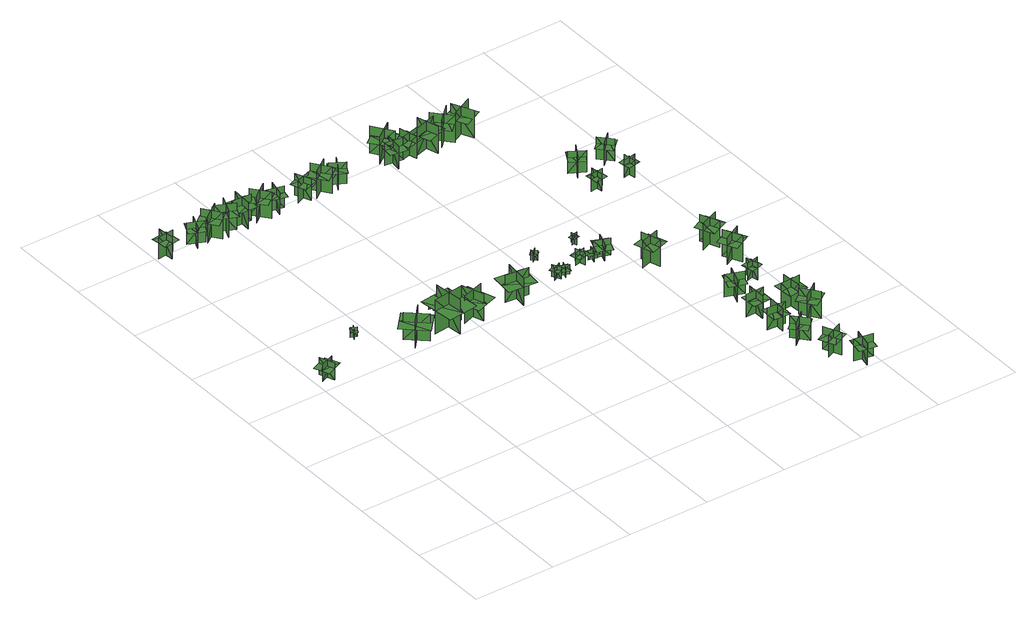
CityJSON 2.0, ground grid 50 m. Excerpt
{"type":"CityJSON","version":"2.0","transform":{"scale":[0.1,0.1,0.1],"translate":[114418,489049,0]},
"CityObjects":{
"tree1":{"type":"SolitaryVegetationObject","geometry":[{"type":"MultiSurface","lod":"1","boundaries":[[[0,1,2]],[[0,2,3]],[[4,5,6]],[[4,6,7]],[[8,9,10]],[[8,10,11]],[[8,11,12]],[[8,12,13]]]}]},
"tree2":{"type":"SolitaryVegetationObject","geometry":[{"type":"MultiSurface","lod":"1","boundaries":[[[14,15,16]],[[14,16,17]],[[18,19,20]],[[18,20,21]],[[22,23,24]],[[22,24,25]],[[22,26,27]],[[22,27,23]]]}]},
"tree3":{"type":"SolitaryVegetationObject","geometry":[{"type":"MultiSurface","lod":"1","boundaries":[[[28,29,30]],[[28,30,31]],[[32,33,34]],[[32,34,35]],[[36,37,38]],[[36,38,39]],[[36,39,40]],[[36,40,41]]]}]},
"tree4":{"type":"SolitaryVegetationObject","geometry":[{"type":"MultiSurface","lod":"1","boundaries":[[[42,43,44]],[[42,44,45]],[[46,47,48]],[[46,48,49]],[[50,51,52]],[[50,52,53]],[[50,53,54]],[[50,54,55]]]}]},
"tree5":{"type":"SolitaryVegetationObject","geometry":[{"type":"MultiSurface","lod":"1","boundaries":[[[56,57,58]],[[56,58,59]],[[60,61,62]],[[60,62,63]],[[64,65,66]],[[64,66,67]],[[64,67,68]],[[64,68,69]]]}]},
"tree6":{"type":"SolitaryVegetationObject","geometry":[{"type":"MultiSurface","lod":"1","boundaries":[[[70,71,72]],[[70,72,73]],[[74,75,76]],[[74,76,77]],[[78,79,80]],[[78,80,81]],[[78,81,82]],[[78,82,83]]]}]},
"tree7":{"type":"SolitaryVegetationObject","geometry":[{"type":"MultiSurface","lod":"1","boundaries":[[[84,85,86]],[[84,86,87]],[[88,89,90]],[[88,90,91]],[[92,93,94]],[[92,94,95]],[[92,95,96]],[[92,96,97]]]}]},
"tree8":{"type":"SolitaryVegetationObject","geometry":[{"type":"MultiSurface","lod":"1","boundaries":[[[98,99,100]],[[98,100,101]],[[102,103,104]],[[102,104,105]],[[106,107,108]],[[106,108,109]],[[106,109,110]],[[106,110,111]]]}]},
"tree9":{"type":"SolitaryVegetationObject","geometry":[{"type":"MultiSurface","lod":"1","boundaries":[[[112,113,114]],[[112,114,115]],[[116,117,118]],[[116,118,119]],[[120,121,122]],[[120,122,123]],[[120,124,125]],[[120,125,121]]]}]},
"tree10":{"type":"SolitaryVegetationObject","geometry":[{"type":"MultiSurface","lod":"1","boundaries":[[[126,127,128]],[[126,128,129]],[[130,131,132]],[[130,132,133]],[[134,135,136]],[[134,136,137]],[[134,137,138]],[[134,138,139]]]}]},
"tree11":{"type":"SolitaryVegetationObject","geometry":[{"type":"MultiSurface","lod":"1","boundaries":[[[140,141,142]],[[140,142,143]],[[144,145,146]],[[144,146,147]],[[148,149,150]],[[148,150,151]],[[148,151,152]],[[148,152,153]]]}]},
"tree12":{"type":"SolitaryVegetationObject","geometry":[{"type":"MultiSurface","lod":"1","boundaries":[[[154,155,156]],[[154,156,157]],[[158,159,160]],[[158,160,161]],[[162,163,164]],[[162,164,165]],[[162,165,166]],[[162,166,167]]]}]},
"tree13":{"type":"SolitaryVegetationObject","geometry":[{"type":"MultiSurface","lod":"1","boundaries":[[[168,169,170]],[[168,170,171]],[[172,173,174]],[[172,174,175]],[[176,177,178]],[[176,178,179]],[[176,179,180]],[[176,180,181]]]}]},
"tree14":{"type":"SolitaryVegetationObject","geometry":[{"type":"MultiSurface","lod":"1","boundaries":[[[182,183,184]],[[182,184,185]],[[186,187,188]],[[186,188,189]],[[190,191,192]],[[190,192,193]],[[190,193,194]],[[190,194,195]]]}]},
"tree15":{"type":"SolitaryVegetationObject","geometry":[{"type":"MultiSurface","lod":"1","boundaries":[[[196,197,198]],[[196,198,199]],[[200,201,202]],[[200,202,203]],[[204,205,206]],[[204,206,207]],[[204,207,208]],[[204,208,209]]]}]},
"tree16":{"type":"SolitaryVegetationObject","geometry":[{"type":"MultiSurface","lod":"1","boundaries":[[[210,211,212]],[[210,212,213]],[[214,215,216]],[[214,216,217]],[[218,219,220]],[[218,220,221]],[[218,221,222]],[[218,222,223]]]}]},
"tree17":{"type":"SolitaryVegetationObject","geometry":[{"type":"MultiSurface","lod":"1","boundaries":[[[224,225,226]],[[224,226,227]],[[228,229,230]],[[228,230,231]],[[232,233,234]],[[232,234,235]],[[232,235,236]],[[232,236,237]]]}]},
"tree18":{"type":"SolitaryVegetationObject","geometry":[{"type":"MultiSurface","lod":"1","boundaries":[[[238,239,240]],[[238,240,241]],[[242,243,244]],[[242,244,245]],[[246,247,248]],[[246,248,249]],[[246,249,250]],[[246,250,251]]]}]},
"tree19":{"type":"SolitaryVegetationObject","geometry":[{"type":"MultiSurface","lod":"1","boundaries":[[[252,253,254]],[[252,254,255]],[[256,257,258]],[[256,258,259]],[[260,261,262]],[[260,262,263]],[[260,263,264]],[[260,264,265]]]}]},
"tree20":{"type":"SolitaryVegetationObject","geometry":[{"type":"MultiSurface","lod":"1","boundaries":[[[266,267,268]],[[266,268,269]],[[270,271,272]],[[270,272,273]],[[274,275,276]],[[274,276,277]],[[274,278,279]],[[274,279,275]]]}]},
"tree21":{"type":"SolitaryVegetationObject","geometry":[{"type":"MultiSurface","lod":"1","boundaries":[[[280,281,282]],[[280,282,283]],[[284,285,286]],[[284,286,287]],[[288,289,290]],[[288,290,291]],[[288,291,292]],[[288,292,293]]]}]},
"tree22":{"type":"SolitaryVegetationObject","geometry":[{"type":"MultiSurface","lod":"1","boundaries":[[[294,295,296]],[[294,296,297]],[[298,299,300]],[[298,300,301]],[[302,303,304]],[[302,304,305]],[[302,305,306]],[[302,306,307]]]}]},
"tree23":{"type":"SolitaryVegetationObject","geometry":[{"type":"MultiSurface","lod":"1","boundaries":[[[308,309,310]],[[308,310,311]],[[312,313,314]],[[312,314,315]],[[316,317,318]],[[316,318,319]],[[316,319,320]],[[316,320,321]]]}]},
"tree24":{"type":"SolitaryVegetationObject","geometry":[{"type":"MultiSurface","lod":"1","boundaries":[[[322,323,324]],[[322,324,325]],[[326,327,328]],[[326,328,329]],[[330,331,332]],[[330,332,333]],[[330,334,335]],[[330,335,331]]]}]},
"tree25":{"type":"SolitaryVegetationObject","geometry":[{"type":"MultiSurface","lod":"1","boundaries":[[[336,337,338]],[[336,338,339]],[[340,341,342]],[[340,342,343]],[[344,345,346]],[[344,346,347]],[[344,347,348]],[[344,348,349]]]}]},
"tree26":{"type":"SolitaryVegetationObject","geometry":[{"type":"MultiSurface","lod":"1","boundaries":[[[350,351,352]],[[350,352,353]],[[354,355,356]],[[354,356,357]],[[358,359,360]],[[358,360,361]],[[358,361,362]],[[358,362,363]]]}]},
"tree27":{"type":"SolitaryVegetationObject","geometry":[{"type":"MultiSurface","lod":"1","boundaries":[[[364,365,366]],[[364,366,367]],[[368,369,370]],[[368,370,371]],[[372,373,374]],[[372,374,375]],[[372,375,376]],[[372,376,377]]]}]},
"tree28":{"type":"SolitaryVegetationObject","geometry":[{"type":"MultiSurface","lod":"1","boundaries":[[[378,379,380]],[[378,380,381]],[[382,383,384]],[[382,384,385]],[[386,387,388]],[[386,388,389]],[[386,389,390]],[[386,390,391]]]}]},
"tree29":{"type":"SolitaryVegetationObject","geometry":[{"type":"MultiSurface","lod":"1","boundaries":[[[392,393,394]],[[392,394,395]],[[396,397,398]],[[396,398,399]],[[400,401,402]],[[400,402,403]],[[400,403,404]],[[400,404,405]]]}]},
"tree30":{"type":"SolitaryVegetationObject","geometry":[{"type":"MultiSurface","lod":"1","boundaries":[[[406,407,408]],[[406,408,409]],[[410,411,412]],[[410,412,413]],[[414,415,416]],[[414,416,417]],[[414,417,418]],[[414,418,419]]]}]},
"tree31":{"type":"SolitaryVegetationObject","geometry":[{"type":"MultiSurface","lod":"1","boundaries":[[[420,421,422]],[[420,422,423]],[[424,425,426]],[[424,426,427]],[[428,429,430]],[[428,430,431]],[[428,431,432]],[[428,432,433]]]}]},
"tree32":{"type":"SolitaryVegetationObject","geometry":[{"type":"MultiSurface","lod":"1","boundaries":[[[434,435,436]],[[434,436,437]],[[438,439,440]],[[438,440,441]],[[442,443,444]],[[442,444,445]],[[442,445,446]],[[442,446,447]]]}]},
"tree33":{"type":"SolitaryVegetationObject","geometry":[{"type":"MultiSurface","lod":"1","boundaries":[[[448,449,450]],[[448,450,451]],[[452,453,454]],[[452,454,455]],[[456,457,458]],[[456,458,459]],[[456,459,460]],[[456,460,461]]]}]},
"tree34":{"type":"SolitaryVegetationObject","geometry":[{"type":"MultiSurface","lod":"1","boundaries":[[[462,463,464]],[[462,464,465]],[[466,467,468]],[[466,468,469]],[[470,471,472]],[[470,472,473]],[[470,473,474]],[[470,474,475]]]}]},
"tree35":{"type":"SolitaryVegetationObject","geometry":[{"type":"MultiSurface","lod":"1","boundaries":[[[476,477,478]],[[476,478,479]],[[480,481,482]],[[480,482,483]],[[484,485,486]],[[484,486,487]],[[484,487,488]],[[484,488,489]]]}]},
"tree36":{"type":"SolitaryVegetationObject","geometry":[{"type":"MultiSurface","lod":"1","boundaries":[[[490,491,492]],[[490,492,493]],[[494,495,496]],[[494,496,497]],[[498,499,500]],[[498,500,501]],[[498,501,502]],[[498,502,503]]]}]},
"tree37":{"type":"SolitaryVegetationObject","geometry":[{"type":"MultiSurface","lod":"1","boundaries":[[[504,505,506]],[[504,506,507]],[[508,509,510]],[[508,510,511]],[[512,513,514]],[[512,514,515]],[[512,515,516]],[[512,516,517]]]}]},
"tree38":{"type":"SolitaryVegetationObject","geometry":[{"type":"MultiSurface","lod":"1","boundaries":[[[518,519,520]],[[518,520,521]],[[522,523,524]],[[522,524,525]],[[526,527,528]],[[526,528,529]],[[526,529,530]],[[526,530,531]]]}]},
"tree39":{"type":"SolitaryVegetationObject","geometry":[{"type":"MultiSurface","lod":"1","boundaries":[[[532,533,534]],[[532,534,535]],[[536,537,538]],[[536,538,539]],[[540,541,542]],[[540,542,543]],[[540,543,544]],[[540,544,545]]]}]},
"tree40":{"type":"SolitaryVegetationObject","geometry":[{"type":"MultiSurface","lod":"1","boundaries":[[[546,547,548]],[[546,548,549]],[[550,551,552]],[[550,552,553]],[[554,555,556]],[[554,556,557]],[[554,557,558]],[[554,558,559]]]}]},
"tree41":{"type":"SolitaryVegetationObject","geometry":[{"type":"MultiSurface","lod":"1","boundaries":[[[560,561,562]],[[560,562,563]],[[564,565,566]],[[564,566,567]],[[568,569,570]],[[568,570,571]],[[568,571,572]],[[568,572,573]]]}]},
"tree42":{"type":"SolitaryVegetationObject","geometry":[{"type":"MultiSurface","lod":"1","boundaries":[[[574,575,576]],[[574,576,577]],[[578,579,580]],[[578,580,581]],[[582,583,584]],[[582,584,585]],[[582,585,586]],[[582,586,587]]]}]},
"tree43":{"type":"SolitaryVegetationObject","geometry":[{"type":"MultiSurface","lod":"1","boundaries":[[[588,589,590]],[[588,590,591]],[[592,593,594]],[[592,594,595]],[[596,597,598]],[[596,598,599]],[[596,599,600]],[[596,600,601]]]}]},
"tree44":{"type":"SolitaryVegetationObject","geometry":[{"type":"MultiSurface","lod":"1","boundaries":[[[602,603,604]],[[602,604,605]],[[606,607,608]],[[606,608,609]],[[610,611,612]],[[610,612,613]],[[610,613,614]],[[610,614,615]]]}]},
"tree45":{"type":"SolitaryVegetationObject","geometry":[{"type":"MultiSurface","lod":"1","boundaries":[[[616,617,618]],[[616,618,619]],[[620,621,622]],[[620,622,623]],[[624,625,626]],[[624,626,627]],[[624,627,628]],[[624,628,629]]]}]},
"tree46":{"type":"SolitaryVegetationObject","geometry":[{"type":"MultiSurface","lod":"1","boundaries":[[[630,631,632]],[[630,632,633]],[[634,635,636]],[[634,636,637]],[[638,639,640]],[[638,640,641]],[[638,641,642]],[[638,642,643]]]}]}
},
"vertices":[
[96,1548,10],[96,1548,118],[60,1634,118],[60,1634,10],[38,1572,10],[38,1572,118],[121,1608,118],[121,1608,10],[25,1567,83],[44,1524,83],[147,1568,83],[129,1611,83],[110,1654,83],[7,1610,83],
[398,1783,11],[414,1817,11],[414,1817,74],[398,1783,74],[425,1793,11],[391,1809,11],[391,1809,74],[425,1793,74],[425,1793,53],[391,1809,53],[382,1790,53],[416,1774,53],[434,1811,53],[400,1828,53],
[72,2944,8],[61,3043,8],[61,3043,146],[72,2944,146],[114,2995,8],[15,2985,8],[15,2985,146],[114,2995,146],[114,2995,108],[108,3045,108],[9,3034,108],[15,2985,108],[20,2935,108],[119,2946,108],
[607,1532,11],[607,1532,181],[705,1641,181],[705,1641,11],[603,1631,11],[603,1631,181],[709,1536,181],[709,1536,11],[587,1645,126],[538,1591,126],[669,1473,126],[718,1528,126],[767,1583,126],[636,1700,126],
[211,3002,9],[302,2962,9],[302,2962,147],[211,3002,147],[234,2940,9],[274,3031,9],[274,3031,147],[234,2940,147],[234,2940,109],[280,2920,109],[320,3011,109],[274,3031,109],[229,3051,109],[189,2960,109],
[319,3028,10],[391,2930,10],[391,2930,180],[319,3028,180],[306,2948,10],[404,3020,10],[404,3020,180],[306,2948,180],[306,2948,132],[343,2899,132],[441,2971,132],[404,3020,132],[368,3069,132],[270,2997,132],
[952,1593,12],[952,1593,229],[766,1572,229],[766,1572,12],[871,1496,12],[871,1496,229],[851,1675,229],[851,1675,12],[874,1468,158],[967,1479,158],[942,1702,158],[849,1691,158],[756,1681,158],[781,1458,158],
[503,2962,8],[392,3011,8],[392,3011,177],[503,2962,177],[474,3038,8],[425,2926,8],[425,2926,177],[474,3038,177],[474,3038,130],[419,3062,130],[370,2951,130],[425,2926,130],[481,2902,130],[530,3013,130],
[898,1790,9],[890,1752,9],[890,1752,72],[898,1790,72],[873,1774,9],[911,1766,9],[911,1766,72],[873,1774,72],[873,1774,52],[911,1766,52],[915,1786,52],[878,1794,52],[869,1753,52],[906,1746,52],
[554,2930,6],[559,3051,6],[559,3051,175],[554,2930,175],[614,2984,6],[492,2989,6],[492,2989,175],[614,2984,175],[614,2984,128],[616,3045,128],[494,3050,128],[492,2989,128],[489,2929,128],[611,2924,128],
[1088,1607,10],[1088,1607,180],[949,1559,180],[949,1559,10],[1043,1519,10],[1043,1519,180],[997,1652,180],[997,1652,10],[1050,1498,125],[1120,1522,125],[1062,1689,125],[992,1665,125],[923,1640,125],[981,1474,125],
[633,3026,9],[708,2930,9],[708,2930,178],[633,3026,178],[623,2946,9],[719,3020,9],[719,3020,178],[623,2946,178],[623,2946,130],[660,2898,130],[756,2972,130],[719,3020,130],[682,3068,130],[585,2994,130],
[765,2939,8],[788,3036,8],[788,3036,147],[765,2939,147],[822,2973,8],[725,2996,8],[725,2996,147],[822,2973,147],[822,2973,108],[834,3022,108],[737,3045,108],[725,2996,108],[714,2948,108],[811,2925,108],
[1294,1511,10],[1294,1511,181],[1309,1657,181],[1309,1657,10],[1233,1589,10],[1233,1589,181],[1374,1575,181],[1374,1575,10],[1211,1591,125],[1204,1518,125],[1379,1501,125],[1387,1574,125],[1394,1647,125],[1218,1665,125],
[971,2941,9],[933,3033,9],[933,3033,147],[971,2941,147],[997,3002,9],[905,2964,9],[905,2964,147],[997,3002,147],[997,3002,108],[977,3048,108],[886,3009,108],[905,2964,108],[924,2918,108],[1016,2957,108],
[1107,3013,8],[1009,2941,8],[1009,2941,178],[1107,3013,178],[1027,3026,8],[1099,2928,8],[1099,2928,178],[1027,3026,178],[1027,3026,130],[978,2990,130],[1050,2892,130],[1099,2928,130],[1148,2964,130],[1076,3062,130],
[1192,3021,9],[1142,2935,9],[1142,2935,147],[1192,3021,147],[1128,3004,9],[1214,2955,9],[1214,2955,147],[1128,3004,147],[1128,3004,108],[1103,2961,108],[1189,2911,108],[1214,2955,108],[1239,2998,108],[1152,3047,108],
[1564,1603,5],[1612,1629,5],[1612,1629,82],[1564,1603,82],[1599,1592,5],[1573,1641,5],[1573,1641,82],[1599,1592,82],[1599,1592,60],[1623,1605,60],[1597,1654,60],[1573,1641,60],[1548,1628,60],[1574,1579,60],
[1612,1624,5],[1612,1624,67],[1662,1604,67],[1662,1604,5],[1645,1637,5],[1645,1637,67],[1626,1589,67],[1626,1589,5],[1648,1645,47],[1624,1655,47],[1600,1595,47],[1625,1585,47],[1650,1575,47],[1673,1635,47],
[1601,1800,6],[1575,1828,6],[1575,1828,69],[1601,1800,69],[1602,1829,6],[1574,1804,6],[1574,1804,69],[1602,1829,69],[1602,1829,48],[1574,1804,48],[1588,1788,48],[1616,1813,48],[1588,1844,48],[1560,1819,48],
[1757,1686,6],[1757,1686,83],[1774,1621,83],[1774,1621,6],[1795,1662,6],[1795,1662,83],[1733,1646,83],[1733,1646,6],[1805,1665,58],[1796,1697,58],[1719,1677,58],[1727,1645,58],[1736,1612,58],[1813,1633,58],
[1830,1614,7],[1830,1614,69],[1845,1666,69],[1845,1666,7],[1814,1646,7],[1814,1646,69],[1863,1632,69],[1863,1632,7],[1806,1649,49],[1798,1623,49],[1860,1605,49],[1868,1630,49],[1875,1656,49],[1814,1674,49],
[1935,1613,7],[1935,1613,115],[1847,1647,115],[1847,1647,7],[1877,1588,7],[1877,1588,115],[1909,1673,115],[1909,1673,7],[1872,1576,80],[1915,1559,80],[1955,1664,80],[1911,1680,80],[1868,1697,80],[1828,1592,80],
[1866,1819,5],[1829,1810,5],[1829,1810,68],[1866,1819,68],[1841,1834,5],[1850,1797,5],[1850,1797,68],[1841,1834,68],[1841,1834,47],[1850,1797,47],[1870,1802,47],[1861,1839,47],[1821,1829,47],[1830,1792,47],
[2222,370,9],[2308,444,9],[2308,444,150],[2222,370,150],[2312,364,9],[2238,449,9],[2238,449,150],[2312,364,150],[2233,369,104],[2268,330,104],[2352,405,104],[2317,444,104],[2283,483,104],[2198,408,104],
[2400,235,7],[2297,189,7],[2297,189,148],[2400,235,148],[2316,267,7],[2363,164,7],[2363,164,148],[2316,267,148],[2391,240,103],[2368,287,103],[2266,238,103],[2288,191,103],[2311,144,103],[2413,192,103],
[2250,634,9],[2244,521,9],[2244,521,150],[2250,634,150],[2183,574,9],[2296,567,9],[2296,567,150],[2183,574,150],[2242,627,104],[2190,629,104],[2185,516,104],[2237,514,104],[2289,512,104],[2294,625,104],
[1516,2911,3],[1533,3023,3],[1533,3023,144],[1516,2911,144],[1589,2964,3],[1477,2981,3],[1477,2981,144],[1589,2964,144],[1525,2917,98],[1577,2910,98],[1592,3022,98],[1540,3029,98],[1488,3036,98],[1473,2924,98],
[1479,3113,5],[1560,3000,5],[1560,3000,177],[1479,3113,177],[1462,3004,5],[1574,3085,5],[1574,3085,177],[1462,3004,177],[1476,3100,122],[1425,3061,122],[1508,2951,122],[1559,2989,122],[1610,3028,122],[1527,3138,122],
[2167,738,8],[2280,740,8],[2280,740,150],[2167,738,150],[2231,676,8],[2229,789,8],[2229,789,150],[2231,676,150],[2174,730,104],[2176,678,104],[2289,682,104],[2287,734,104],[2285,786,104],[2172,783,104],
[2415,8,8],[2438,119,8],[2438,119,149],[2415,8,149],[2490,57,8],[2379,80,8],[2379,80,149],[2490,57,149],[2424,13,103],[2476,4,103],[2496,115,103],[2445,124,103],[2394,134,103],[2373,23,103],
[2109,1445,17],[1993,1409,17],[1993,1409,186],[2109,1445,186],[2037,1483,17],[2073,1367,17],[2073,1367,186],[2037,1483,186],[2037,1483,139],[1979,1465,139],[2015,1349,139],[2073,1367,139],[2132,1385,139],[2095,1501,139],
[2207,871,13],[2246,977,13],[2246,977,154],[2207,871,154],[2288,909,13],[2182,948,13],[2182,948,154],[2288,909,154],[2217,875,109],[2266,858,109],[2303,964,109],[2254,982,109],[2205,999,109],[2167,892,109],
[1694,2991,6],[1585,2963,6],[1585,2963,147],[1694,2991,147],[1617,3037,6],[1645,2927,6],[1645,2927,147],[1617,3037,147],[1685,2997,102],[1671,3048,102],[1562,3017,102],[1576,2967,102],[1590,2917,102],[1699,2947,102],
[2389,503,14],[2489,573,14],[2489,573,184],[2389,503,184],[2469,488,14],[2399,588,14],[2399,588,184],[2469,488,184],[2469,488,136],[2519,523,136],[2449,623,136],[2399,588,136],[2349,553,136],[2419,453,136],
[2467,677,15],[2346,669,15],[2346,669,184],[2467,677,184],[2406,731,15],[2415,609,15],[2415,609,184],[2406,731,184],[2406,731,137],[2346,727,137],[2354,605,137],[2415,609,137],[2475,614,137],[2467,735,137],
[1667,2949,5],[1799,2990,5],[1799,2990,177],[1667,2949,177],[1764,2898,5],[1724,3030,5],[1724,3030,177],[1764,2898,177],[1678,2942,122],[1698,2881,122],[1830,2925,122],[1810,2985,122],[1790,3046,122],[1658,3003,122],
[2365,991,17],[2440,1010,17],[2440,1010,124],[2365,991,124],[2409,964,17],[2390,1039,17],[2390,1039,124],[2409,964,124],[2409,964,94],[2447,974,94],[2428,1049,94],[2390,1039,94],[2353,1030,94],[2372,955,94],
[1911,3025,6],[1810,2930,6],[1810,2930,178],[1911,3025,178],[1801,3028,6],[1896,2927,6],[1896,2927,178],[1801,3028,178],[1898,3026,122],[1853,3072,122],[1754,2975,122],[1799,2929,122],[1844,2884,122],[1943,2981,122],
[2389,1249,17],[2444,1141,17],[2444,1141,186],[2389,1249,186],[2364,1172,17],[2472,1227,17],[2472,1227,186],[2364,1172,186],[2364,1172,138],[2391,1118,138],[2500,1173,138],[2472,1227,138],[2444,1282,138],[2336,1226,138],
[2452,1397,20],[2340,1349,20],[2340,1349,189],[2452,1397,189],[2376,1428,20],[2424,1316,20],[2424,1316,189],[2376,1428,189],[2376,1428,142],[2321,1404,142],[2368,1292,142],[2424,1316,142],[2480,1340,142],[2432,1452,142],
[1999,2901,6],[1939,3026,6],[1939,3026,179],[1999,2901,179],[2036,3005,6],[1911,2945,6],[1911,2945,179],[2036,3005,179],[2004,2913,123],[2062,2942,123],[1999,3066,123],[1942,3037,123],[1885,3008,123],[1947,2885,123],
[2238,2101,16],[2229,2178,16],[2229,2178,124],[2238,2101,124],[2270,2142,16],[2193,2133,16],[2193,2133,124],[2270,2142,124],[2270,2142,93],[2265,2180,93],[2189,2171,93],[2193,2133,93],[2198,2094,93],[2274,2103,93],
[2193,2342,14],[2279,2291,14],[2279,2291,153],[2193,2342,153],[2210,2278,14],[2260,2363,14],[2260,2363,153],[2210,2278,153],[2210,2278,114],[2252,2252,114],[2303,2338,114],[2260,2363,114],[2217,2389,114],[2167,2303,114],
[2438,2176,16],[2450,2100,16],[2450,2100,124],[2438,2176,124],[2407,2134,16],[2484,2147,16],[2484,2147,124],[2407,2134,124],[2407,2134,93],[2414,2096,93],[2490,2109,93],[2484,2147,93],[2477,2185,93],[2401,2172,93],
[2458,2285,15],[2390,2358,15],[2390,2358,154],[2458,2285,154],[2461,2352,15],[2388,2284,15],[2388,2284,154],[2461,2352,154],[2461,2352,115],[2427,2388,115],[2354,2320,115],[2388,2284,115],[2422,2247,115],[2495,2315,115]
]}
